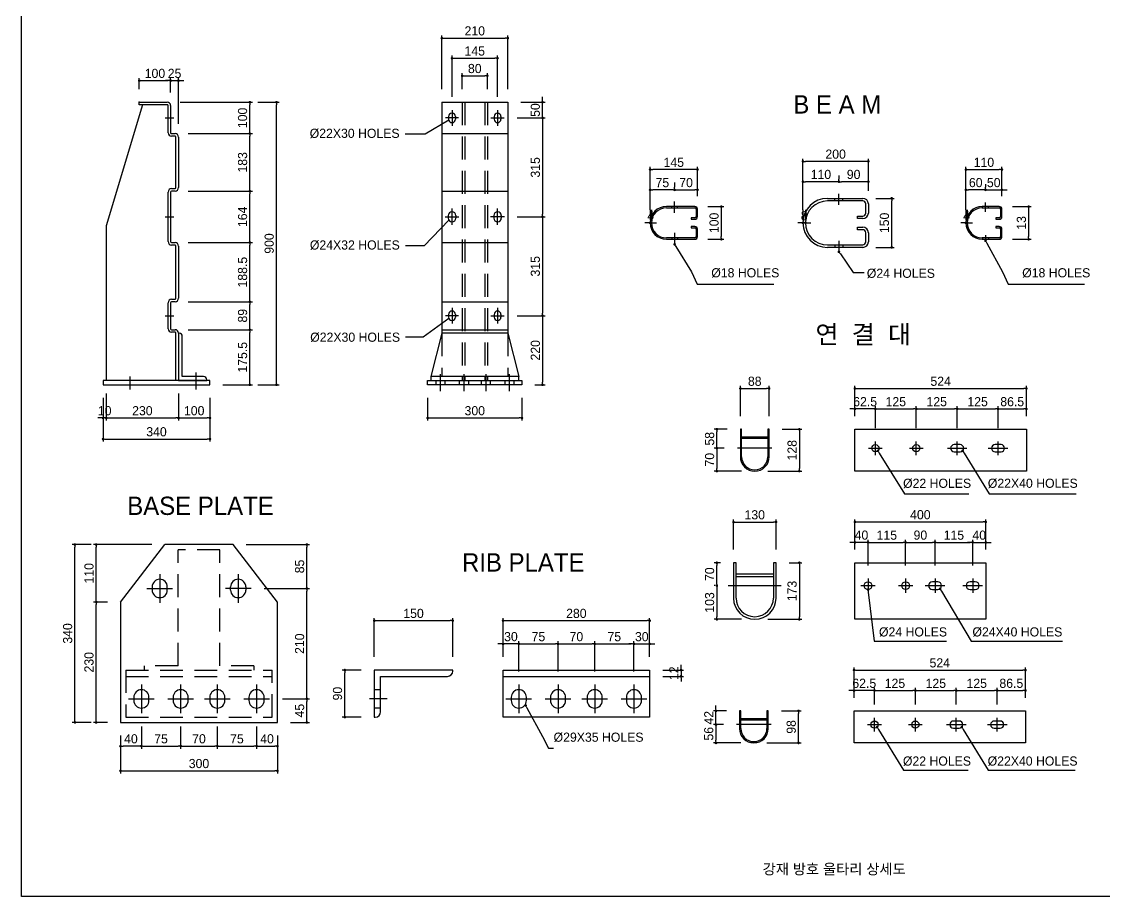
# Model space of a CAD drawing. Header units: metres. Extents: x 185094 to 267743, y 19941 to 53123.
# Drawn here: x 258412 to 262549, y 35138 to 38480 of the extents above; entities that cross this region are included whole.
import ezdxf
from ezdxf.enums import TextEntityAlignment as Align

# ---------------------------------------------------------------- set-up
doc = ezdxf.new("R2010")
doc.units = ezdxf.units.M
doc.header["$LTSCALE"] = 500
for name, pattern in [('CENTER', [2, 1.25, -0.25, 0.25, -0.25]), ('CENTER2', [1.125, 0.75, -0.125, 0.125, -0.125]), ('HIDDEN', [0.375, 0.25, -0.125]), ('HIDDEN2', [0.1875, 0.125, -0.0625])]:
    doc.linetypes.add(name, pattern=pattern)
for name, color, linetype in [('2', 3, 'Continuous'), ('6', 4, 'Continuous'), ('DIML', 1, 'Continuous'), ('TITL1', 6, 'HIDDEN2')]:
    doc.layers.add(name, color=color, linetype=linetype)
doc.styles.add('HY견고딕', font='')
doc.styles.add('MtXpl_Gothic_R', font='Gothic R.shx')
doc.styles.add('산돌고딕M', font='산돌고딕M.TTF')
doc.styles.add('휴먼고딕', font='HMKMG.TTF')
doc.styles.get('HY견고딕').set_extended_font_data('HYgtrE')

# ---------------------------------------------------------------- blocks, each defined once
blk = doc.blocks.new('_Dot')
at = {"color": 0, "linetype": 'ByBlock', "lineweight": -2}
blk.add_line((-0.5, 0), (-1, 0), dxfattribs=at)
at = {"color": 0, "linetype": 'ByBlock', "const_width": 0.5}
blk.add_lwpolyline([(-0.25, 0, 1), (0.25, 0, 1)], format="xyb", close=True, dxfattribs=at)

msp = doc.modelspace()

# ---------------------------------------------------------------- linework, layer by layer
for p, q in [((258412.3864, 35137.5536), (258412.3864, 40708.1171)), ((261596.1256, 36762.4557), (261596.1256, 36922.4557)), ((261596.1256, 36922.4557), (262251.1256, 36922.4557)), ((262251.1256, 36922.4557), (262251.1256, 36762.4557)), ((262251.1256, 36762.4557), (261596.1256, 36762.4557)), ((261596.1256, 36196.2057), (261596.1256, 36412.4557)), ((261596.1256, 36412.4557), (262096.1256, 36412.4557)), ((262096.1256, 36412.4557), (262096.1256, 36196.2057)), ((262084.1931, 36196.2057), (261596.1256, 36196.2057)), ((262096.1256, 36196.2057), (261596.1256, 36196.2057)), ((266277.7884, 35137.5536), (258412.3864, 35137.5536))]:
    msp.add_line(p, q)
at = {"color": 1, "ltscale": 0.7}
for p, q in [((260017.6523, 38222.2898), (260017.6523, 38427.1254)), ((260027.6523, 38417.1254), (260259.6523, 38417.1254)), ((260269.6523, 38222.2898), (260269.6523, 38427.1254)), ((260056.6523, 38192.2898), (260056.6523, 38350.2866)), ((260230.6523, 38192.2898), (260230.6523, 38350.2866)), ((260066.6523, 38340.2866), (260220.6523, 38340.2866)), ((258861.6583, 38222.2898), (258861.6583, 38264.6222)), ((258981.6583, 38260.7624), (258981.6583, 38264.6222)), ((258981.6583, 38209.0898), (258981.6583, 38264.6222)), ((259011.6583, 38089.0898), (259011.6583, 38264.6222)), ((260095.6523, 38222.2898), (260095.6523, 38283.2015)), ((260105.6523, 38273.2015), (260181.6523, 38273.2015)), ((260191.6523, 38222.2898), (260191.6523, 38283.2015)), ((258871.6583, 38254.6222), (258971.6583, 38254.6222)), ((258971.6583, 38254.6222), (258961.6583, 38254.6222)), ((258981.6583, 38254.6222), (259011.6583, 38254.6222)), ((259021.6583, 38254.6222), (259031.6583, 38254.6222)), ((260402.7136, 38182.2898), (260402.7136, 38192.2898)), ((259018.4583, 38172.2898), (259294.1224, 38172.2898)), ((259284.1224, 38062.2898), (259284.1224, 38162.2898)), ((259314.5998, 38172.2898), (259395.9306, 38172.2898)), ((259385.9306, 37102.2898), (259385.9306, 38162.2898)), ((260319.6523, 38172.2898), (260412.7136, 38172.2898)), ((260402.7136, 38112.2898), (260402.7136, 38172.2898)), ((260305.8523, 38112.2898), (260412.7136, 38112.2898)), ((260305.8523, 38112.2898), (260412.7136, 38112.2898)), ((260402.7136, 38102.2898), (260402.7136, 38092.2898)), ((260402.7136, 38102.2898), (260402.7136, 37744.2898)), ((259048.4583, 38052.2898), (259294.1224, 38052.2898)), ((259048.4583, 38052.2898), (259294.1224, 38052.2898)), ((259284.1224, 37842.6898), (259284.1224, 38042.2898)), ((259048.4583, 37832.6898), (259294.1224, 37832.6898)), ((259048.4583, 37832.6898), (259294.1224, 37832.6898)), ((259284.1224, 37645.8898), (259284.1224, 37822.6898)), ((260305.8523, 37734.2898), (260412.7136, 37734.2898)), ((260307.0523, 37734.2898), (260412.7136, 37734.2898)), ((260402.7136, 37724.2898), (260402.7136, 37366.2898)), ((259048.4583, 37635.8898), (259294.1224, 37635.8898)), ((259048.4583, 37635.8898), (259294.1224, 37635.8898)), ((259284.1224, 37419.6898), (259284.1224, 37625.8898)), ((259048.4583, 37409.6898), (259294.1224, 37409.6898)), ((259048.4583, 37409.6898), (259294.1224, 37409.6898)), ((259284.1224, 37312.8898), (259284.1224, 37399.6898)), ((260305.8523, 37356.2898), (260412.7136, 37356.2898)), ((260375.9693, 37356.2898), (260412.7136, 37356.2898)), ((260402.7136, 37346.2898), (260402.7136, 37102.2898)), ((259048.4583, 37302.8898), (259294.1224, 37302.8898)), ((259048.4583, 37302.8898), (259294.1224, 37302.8898)), ((259284.1224, 37102.2898), (259284.1224, 37292.8898)), ((259181.6583, 37092.2898), (259294.1224, 37092.2898)), ((259314.5998, 37092.2898), (259395.9306, 37092.2898)), ((260373.6523, 37092.2898), (260412.7136, 37092.2898)), ((258723.6583, 37042.2898), (258723.6583, 36955.5633)), ((258723.6583, 37042.2898), (258723.6583, 36875.1144)), ((258735.6583, 37059.0898), (258735.6583, 36955.5633)), ((258735.6583, 37059.0898), (258735.6583, 36955.5633)), ((259011.6583, 37059.0898), (259011.6583, 36955.5633)), ((259011.6583, 37059.0898), (259011.6583, 36955.5633)), ((259131.6583, 37042.2898), (259131.6583, 36955.5633)), ((259131.6583, 37042.2898), (259131.6583, 36875.1144)), ((259963.6523, 37042.2898), (259963.6523, 36955.5633)), ((260323.6523, 37042.2898), (260323.6523, 36955.5633)), ((258713.6583, 36965.5633), (258703.6583, 36965.5633)), ((258735.6583, 36965.5633), (258723.6583, 36965.5633)), ((258745.6583, 36965.5633), (258755.6583, 36965.5633)), ((258745.6583, 36965.5633), (259001.6583, 36965.5633)), ((259021.6583, 36965.5633), (259121.6583, 36965.5633)), ((259973.6523, 36965.5633), (260313.6523, 36965.5633)), ((258733.6583, 36885.1144), (259121.6583, 36885.1144)), ((258677.6348, 36482.2119), (258605.8629, 36482.2119)), ((258615.8629, 35812.2119), (258615.8629, 36472.2119)), ((258909.9271, 36482.2119), (258687.3425, 36482.2119)), ((258697.3425, 36272.2119), (258697.3425, 36472.2119)), ((259269.9271, 36482.2119), (259511.9979, 36482.2119)), ((259501.9979, 36324.0087), (259501.9979, 36472.2119)), ((259338.9271, 36314.0087), (259511.9979, 36314.0087)), ((259461.4625, 36314.0087), (259511.9979, 36314.0087)), ((259501.9979, 35902.2119), (259501.9979, 36304.0087)), ((258719.9271, 36262.2119), (258687.3425, 36262.2119)), ((258739.9271, 36262.2119), (258687.3425, 36262.2119)), ((258697.3425, 35812.2119), (258697.3425, 36252.2119)), ((259759.6837, 36052.2119), (259759.6837, 36201.1011)), ((260059.6837, 36052.2119), (260059.6837, 36201.1011)), ((260251.7859, 36052.2119), (260251.7859, 36201.1011)), ((260811.7859, 36052.2119), (260811.7859, 36201.1011)), ((259769.6837, 36191.1011), (260049.6837, 36191.1011)), ((260261.7859, 36191.1011), (260801.7859, 36191.1011)), ((260241.7859, 36102.25), (260231.7859, 36102.25)), ((260251.7859, 36052.2119), (260251.7859, 36112.25)), ((260311.7859, 36102.25), (260251.7859, 36102.25)), ((260311.7859, 36090.731), (260311.7859, 36112.25)), ((260311.7859, 35997.2119), (260311.7859, 36112.25)), ((260321.7859, 36102.25), (260331.7859, 36102.25)), ((260321.7859, 36102.25), (260451.7859, 36102.25)), ((260461.7859, 35997.2119), (260461.7859, 36112.25)), ((260461.7859, 35997.2119), (260461.7859, 36112.25)), ((260471.7859, 36102.25), (260591.7859, 36102.25)), ((260601.7859, 35997.2119), (260601.7859, 36112.25)), ((260601.7859, 35997.2119), (260601.7859, 36112.25)), ((260611.7859, 36102.25), (260741.7859, 36102.25)), ((260741.7859, 36102.25), (260731.7859, 36102.25)), ((260751.7859, 36090.731), (260751.7859, 36112.25)), ((260751.7859, 35997.2119), (260751.7859, 36112.25)), ((260751.7859, 36102.25), (260811.7859, 36102.25)), ((260811.7859, 36052.2119), (260811.7859, 36112.25)), ((260821.7859, 36102.25), (260831.7859, 36102.25)), ((259709.6837, 36002.2119), (259636.9843, 36002.2119)), ((259646.9843, 35832.2119), (259646.9843, 35992.2119)), ((260861.7859, 36002.2119), (260941.6619, 36002.2119)), ((260931.6619, 36012.2119), (260931.6619, 36022.2119)), ((260931.6619, 36002.2119), (260931.6619, 35978.2119)), ((260861.7859, 35978.2119), (260941.6619, 35978.2119)), ((260931.6619, 35968.2119), (260931.6619, 35958.2119)), ((259408.9271, 35892.2119), (259511.9979, 35892.2119)), ((259496.4625, 35892.2119), (259511.9979, 35892.2119)), ((259501.9979, 35812.2119), (259501.9979, 35882.2119)), ((258677.6348, 35802.2119), (258605.8629, 35802.2119)), ((258739.9271, 35802.2119), (258687.3425, 35802.2119)), ((258869.9271, 35787.2119), (258869.9271, 35701.8729)), ((259019.9271, 35787.2119), (259019.9271, 35701.8729)), ((259159.9271, 35787.2119), (259159.9271, 35701.8729)), ((259309.9271, 35787.2119), (259309.9271, 35701.8729)), ((259439.9271, 35802.2119), (259511.9979, 35802.2119)), ((259709.6837, 35822.2119), (259636.9843, 35822.2119)), ((258789.9271, 35752.2119), (258789.9271, 35607.2508)), ((258789.9271, 35752.2119), (258789.9271, 35701.8729)), ((259389.9271, 35752.2119), (259389.9271, 35607.2508)), ((259389.9271, 35752.2119), (259389.9271, 35701.8729)), ((258859.9271, 35711.8729), (258799.9271, 35711.8729)), ((258869.9271, 35721.7213), (258869.9271, 35701.8729)), ((258879.9271, 35711.8729), (259009.9271, 35711.8729)), ((259019.9271, 35708.5424), (259019.9271, 35701.8729)), ((259029.9271, 35711.8729), (259149.9271, 35711.8729)), ((259159.9271, 35708.5424), (259159.9271, 35701.8729)), ((259169.9271, 35711.8729), (259299.9271, 35711.8729)), ((259309.9271, 35708.5424), (259309.9271, 35701.8729)), ((259319.9271, 35711.8729), (259379.9271, 35711.8729)), ((258799.9271, 35617.2508), (259379.9271, 35617.2508))]:
    msp.add_line(p, q, dxfattribs=at)
at = {"ltscale": 0.7}
for p, q in [((260017.6523, 38172.2898), (260017.6523, 37289.0898)), ((260017.6523, 38172.2898), (260269.6523, 38172.2898)), ((260269.6523, 38172.2898), (260269.6523, 37289.0898)), ((260043.4523, 38117.0898), (260043.4523, 38107.4898)), ((260069.8523, 38117.0898), (260069.8523, 38107.4898)), ((260217.4523, 38117.0898), (260217.4523, 38107.4898)), ((260243.8523, 38117.0898), (260243.8523, 38107.4898)), ((260017.6523, 38052.2898), (260269.6523, 38052.2898)), ((260017.6523, 37832.6898), (260269.6523, 37832.6898)), ((260984.7508, 37773.6644), (260876.0008, 37773.6644)), ((260876.0008, 37768.6644), (260984.7508, 37768.6644)), ((261491.1501, 37804.9144), (261626.1501, 37804.9144)), ((261626.1501, 37794.9144), (261491.1501, 37794.9144)), ((261637.4001, 37748.6644), (261637.4001, 37783.6644)), ((261647.4001, 37783.6644), (261647.4001, 37748.6644)), ((262147.7058, 37773.6644), (262082.7058, 37773.6644)), ((262082.7058, 37768.6644), (262147.7058, 37768.6644)), ((260042.2523, 37739.0898), (260042.2523, 37729.4898)), ((260071.0523, 37739.0898), (260071.0523, 37729.4898)), ((260216.2523, 37739.0898), (260216.2523, 37729.4898)), ((260245.0523, 37739.0898), (260245.0523, 37729.4898)), ((260984.7508, 37729.9144), (260971.0008, 37729.9144)), ((260971.0008, 37729.9144), (260971.0008, 37724.9144)), ((260989.7508, 37763.6644), (260989.7508, 37734.9144)), ((260994.7508, 37734.9144), (260994.7508, 37763.6644)), ((261606.1501, 37727.4144), (261606.1501, 37737.4144)), ((261606.1501, 37737.4144), (261626.1501, 37737.4144)), ((261626.1501, 37727.4144), (261606.1501, 37727.4144)), ((262147.7058, 37729.9144), (262133.9558, 37729.9144)), ((262133.9558, 37729.9144), (262133.9558, 37724.9144)), ((262152.7058, 37763.6644), (262152.7058, 37734.9144)), ((262157.7058, 37734.9144), (262157.7058, 37763.6644)), ((260971.0008, 37724.9144), (260984.7508, 37724.9144)), ((260984.7508, 37697.4144), (260971.0008, 37697.4144)), ((260971.0008, 37697.4144), (260971.0008, 37692.4144)), ((260971.0008, 37692.4144), (260984.7508, 37692.4144)), ((260989.7508, 37687.4144), (260989.7508, 37658.6644)), ((260994.7508, 37658.6644), (260994.7508, 37687.4144)), ((261606.1501, 37684.9144), (261606.1501, 37694.9144)), ((261606.1501, 37694.9144), (261626.1501, 37694.9144)), ((262133.9558, 37724.9144), (262147.7058, 37724.9144)), ((262147.7058, 37697.4144), (262133.9558, 37697.4144)), ((262133.9558, 37697.4144), (262133.9558, 37692.4144)), ((262133.9558, 37692.4144), (262147.7058, 37692.4144)), ((262152.7058, 37687.4144), (262152.7058, 37658.6644)), ((262157.7058, 37658.6644), (262157.7058, 37687.4144)), ((260984.7508, 37653.6644), (260876.0008, 37653.6644)), ((260876.0008, 37648.6644), (260984.7508, 37648.6644)), ((261626.1501, 37684.9144), (261606.1501, 37684.9144)), ((261637.4001, 37638.6644), (261637.4001, 37673.6644)), ((261647.4001, 37673.6644), (261647.4001, 37638.6644)), ((262147.7058, 37653.6644), (262082.7058, 37653.6644)), ((262082.7058, 37648.6644), (262147.7058, 37648.6644)), ((260017.6523, 37635.8898), (260269.6523, 37635.8898)), ((261491.1501, 37627.4144), (261626.1501, 37627.4144)), ((261626.1501, 37617.4144), (261491.1501, 37617.4144)), ((260017.6523, 37409.6898), (260269.6523, 37409.6898)), ((260043.4523, 37361.0898), (260043.4523, 37351.4898)), ((260069.8523, 37361.0898), (260069.8523, 37351.4898)), ((260217.4523, 37361.0898), (260217.4523, 37351.4898)), ((260243.8523, 37361.0898), (260243.8523, 37351.4898)), ((259014.0583, 37289.0898), (259011.6583, 37289.0898)), ((259011.6583, 37289.0898), (259011.6583, 37109.0898)), ((259026.0583, 37123.4898), (259026.0583, 37277.0898)), ((260017.6523, 37289.0898), (259975.6523, 37123.4898)), ((260017.6523, 37302.8898), (260269.6523, 37302.8898)), ((260269.6523, 37289.0898), (260017.6523, 37289.0898)), ((260269.6523, 37289.0898), (260311.6523, 37123.4898)), ((259131.6583, 37109.0898), (258723.6583, 37109.0898)), ((258723.6583, 37109.0898), (258723.6583, 37092.2898)), ((259011.6583, 37109.0898), (259119.6583, 37109.0898)), ((259107.6583, 37123.4898), (259026.0583, 37123.4898)), ((259119.6583, 37109.0898), (259119.6583, 37111.4898)), ((259131.6583, 37092.2898), (259131.6583, 37109.0898)), ((259963.6523, 37109.0898), (260323.6523, 37109.0898)), ((259963.6523, 37092.2898), (259963.6523, 37109.0898)), ((260311.6523, 37123.4898), (259975.6523, 37123.4898)), ((259975.6523, 37123.4898), (259975.6523, 37109.0898)), ((259975.6523, 37109.0898), (260311.6523, 37109.0898)), ((260311.6523, 37109.0898), (260311.6523, 37123.4898)), ((260323.6523, 37109.0898), (260323.6523, 37092.2898)), ((258723.6583, 37092.2898), (259131.6583, 37092.2898)), ((260323.6523, 37092.2898), (259963.6523, 37092.2898)), ((261998.0006, 36863.7057), (261975.5006, 36863.7057)), ((262154.2506, 36863.7057), (262131.7506, 36863.7057)), ((261975.5006, 36836.2057), (261998.0006, 36836.2057)), ((262131.7506, 36836.2057), (262154.2506, 36836.2057)), ((258789.9271, 36262.2119), (258959.9271, 36482.2119)), ((259219.9271, 36482.2119), (258959.9271, 36482.2119)), ((259389.9271, 36262.2119), (259219.9271, 36482.2119)), ((261142.1169, 36412.4557), (261132.1169, 36412.4557)), ((261132.1169, 36412.4557), (261132.1169, 36277.4557)), ((261142.1169, 36277.4557), (261142.1169, 36412.4557)), ((261294.6169, 36412.4557), (261284.6169, 36412.4557)), ((261284.6169, 36412.4557), (261284.6169, 36277.4557)), ((261294.6169, 36277.4557), (261294.6169, 36412.4557)), ((261284.6169, 36368.7057), (261142.1169, 36368.7057)), ((261284.6169, 36358.7057), (261142.1169, 36358.7057)), ((261912.3756, 36339.9557), (261892.3756, 36339.9557)), ((262056.1256, 36339.9557), (262036.1256, 36339.9557)), ((258910.9271, 36320.0087), (258910.9271, 36308.0087)), ((258968.9271, 36308.0087), (258968.9271, 36320.0087)), ((259210.9271, 36308.0087), (259210.9271, 36320.0087)), ((259268.9271, 36320.0087), (259268.9271, 36308.0087)), ((261892.3756, 36309.9557), (261912.3756, 36309.9557)), ((262036.1256, 36309.9557), (262056.1256, 36309.9557)), ((258789.9271, 36262.2119), (258789.9271, 35802.2119)), ((259389.9271, 35802.2119), (259389.9271, 36262.2119)), ((260059.6837, 36002.2119), (259759.6837, 36002.2119)), ((259759.6837, 36002.2119), (259759.6837, 35822.2119)), ((260059.6837, 35998.2119), (260059.6837, 36002.2119)), ((260251.7859, 35822.2119), (260251.7859, 36002.2119)), ((260251.7859, 36002.2119), (260811.7859, 36002.2119)), ((260811.7859, 36002.2119), (260811.7859, 35822.2119)), ((259783.6837, 35842.2119), (259783.6837, 35978.2119)), ((259783.6837, 35978.2119), (260039.6837, 35978.2119)), ((260251.7859, 35978.2119), (260811.7859, 35978.2119)), ((258840.9271, 35898.2119), (258840.9271, 35886.2119)), ((258898.9271, 35886.2119), (258898.9271, 35898.2119)), ((258990.9271, 35898.2119), (258990.9271, 35886.2119)), ((259048.9271, 35886.2119), (259048.9271, 35898.2119)), ((259130.9271, 35898.2119), (259130.9271, 35886.2119)), ((259188.9271, 35886.2119), (259188.9271, 35898.2119)), ((259280.9271, 35898.2119), (259280.9271, 35886.2119)), ((259338.9271, 35886.2119), (259338.9271, 35898.2119)), ((260282.7859, 35898.2119), (260282.7859, 35886.2119)), ((260340.7859, 35886.2119), (260340.7859, 35898.2119)), ((260432.7859, 35898.2119), (260432.7859, 35886.2119)), ((260490.7859, 35886.2119), (260490.7859, 35898.2119)), ((260572.7859, 35898.2119), (260572.7859, 35886.2119)), ((260630.7859, 35886.2119), (260630.7859, 35898.2119)), ((260722.7859, 35898.2119), (260722.7859, 35886.2119)), ((260780.7859, 35886.2119), (260780.7859, 35898.2119)), ((258789.9271, 35802.2119), (259389.9271, 35802.2119)), ((259759.6837, 35822.2119), (259763.6837, 35822.2119)), ((260811.7859, 35822.2119), (260251.7859, 35822.2119)), ((261994.6722, 35807.5666), (261972.1722, 35807.5666)), ((262150.9222, 35807.5666), (262128.4222, 35807.5666)), ((261972.1722, 35780.0666), (261994.6722, 35780.0666)), ((262128.4222, 35780.0666), (262150.9222, 35780.0666))]:
    msp.add_line(p, q, dxfattribs=at)
at = {"color": 1, "linetype": 'CENTER', "ltscale": 0.7}
for p, q in [((260056.6523, 38142.2898), (260056.6523, 38082.2898)), ((260230.6523, 38142.2898), (260230.6523, 38082.2898)), ((260081.8523, 38112.2898), (260031.4523, 38112.2898)), ((260205.4523, 38112.2898), (260255.8523, 38112.2898)), ((261534.9001, 37779.9144), (261534.9001, 37821.6085)), ((260907.2508, 37749.2913), (260907.2508, 37793.0386)), ((262095.2058, 37753.6644), (262095.2058, 37788.6644)), ((260030.2523, 37734.2898), (260083.0523, 37734.2898)), ((260056.6523, 37703.0898), (260056.6523, 37765.4898)), ((260257.0523, 37734.2898), (260204.2523, 37734.2898)), ((260230.6523, 37703.0898), (260230.6523, 37765.4898)), ((260907.2508, 37673.0375), (260907.2508, 37629.2902)), ((262095.2058, 37663.5766), (262095.2058, 37642.5515)), ((261534.9001, 37642.4144), (261534.9001, 37600.7203)), ((260081.8523, 37356.2898), (260031.4523, 37356.2898)), ((260056.6523, 37386.2898), (260056.6523, 37326.2898)), ((260205.4523, 37356.2898), (260255.8523, 37356.2898)), ((260230.6523, 37386.2898), (260230.6523, 37326.2898)), ((261674.2506, 36823.7057), (261674.2506, 36876.2057)), ((261830.5006, 36823.7057), (261830.5006, 36876.2057)), ((261986.7506, 36823.7057), (261986.7506, 36876.2057)), ((262143.0006, 36823.7057), (262143.0006, 36876.2057)), ((261278.8375, 36849.9557), (261146.8699, 36849.9557)), ((261648.0006, 36849.9557), (261700.5006, 36849.9557)), ((261804.2506, 36849.9557), (261856.7506, 36849.9557)), ((261949.2506, 36849.9557), (262024.2506, 36849.9557)), ((262105.5006, 36849.9557), (262180.5006, 36849.9557)), ((258939.9271, 36369.0087), (258939.9271, 36259.0087)), ((259239.9271, 36369.0087), (259239.9271, 36259.0087)), ((261112.1169, 36324.9557), (261314.6169, 36324.9557)), ((261618.6256, 36324.9557), (261673.6256, 36324.9557)), ((261646.1256, 36352.4557), (261646.1256, 36297.4557)), ((261762.3756, 36324.9557), (261817.3756, 36324.9557)), ((261789.8756, 36352.4557), (261789.8756, 36297.4557)), ((261864.8756, 36324.9557), (261939.8756, 36324.9557)), ((261902.3756, 36352.4557), (261902.3756, 36297.4557)), ((262008.6256, 36324.9557), (262083.6256, 36324.9557)), ((262046.1256, 36352.4557), (262046.1256, 36297.4557)), ((258890.9271, 36314.0087), (258988.9271, 36314.0087)), ((259288.9271, 36314.0087), (259190.9271, 36314.0087)), ((258869.9271, 35947.2119), (258869.9271, 35837.2119)), ((259019.9271, 35947.2119), (259019.9271, 35837.2119)), ((259159.9271, 35947.2119), (259159.9271, 35837.2119)), ((259309.9271, 35947.2119), (259309.9271, 35837.2119)), ((260311.7859, 35947.2119), (260311.7859, 35837.2119)), ((260461.7859, 35947.2119), (260461.7859, 35837.2119)), ((260601.7859, 35947.2119), (260601.7859, 35837.2119)), ((260751.7859, 35947.2119), (260751.7859, 35837.2119)), ((258820.9271, 35892.2119), (258918.9271, 35892.2119)), ((258970.9271, 35892.2119), (259068.9271, 35892.2119)), ((259110.9271, 35892.2119), (259208.9271, 35892.2119)), ((259260.9271, 35892.2119), (259358.9271, 35892.2119)), ((259808.4426, 35892.2119), (259741.1025, 35892.2119)), ((260262.7859, 35892.2119), (260360.7859, 35892.2119)), ((260412.7859, 35892.2119), (260510.7859, 35892.2119)), ((260552.7859, 35892.2119), (260650.7859, 35892.2119)), ((260702.7859, 35892.2119), (260800.7859, 35892.2119)), ((261275.5091, 35793.8166), (261143.5415, 35793.8166)), ((261644.6722, 35793.8166), (261697.1722, 35793.8166)), ((261670.9222, 35767.5666), (261670.9222, 35820.0666)), ((261800.9222, 35793.8166), (261853.4222, 35793.8166)), ((261827.1722, 35767.5666), (261827.1722, 35820.0666)), ((261945.9222, 35793.8166), (262020.9222, 35793.8166)), ((261983.4222, 35767.5666), (261983.4222, 35820.0666)), ((262102.1722, 35793.8166), (262177.1722, 35793.8166)), ((262139.6722, 35767.5666), (262139.6722, 35820.0666))]:
    msp.add_line(p, q, dxfattribs=at)
at = {"color": 3, "linetype": 'HIDDEN', "ltscale": 0.7}
for p, q in [((260095.6523, 38172.2898), (260095.6523, 37109.0898)), ((260105.2523, 38172.2898), (260105.2523, 37109.0898)), ((260182.0523, 38172.2898), (260182.0523, 37109.0898)), ((260191.6523, 38172.2898), (260191.6523, 37109.0898)), ((260896.0008, 37768.6644), (260896.0008, 37773.6644)), ((260918.5008, 37768.6644), (260918.5008, 37773.6644)), ((261519.9001, 37794.9144), (261519.9001, 37804.9144)), ((261549.9001, 37794.9144), (261549.9001, 37804.9144)), ((262083.9558, 37768.6644), (262083.9558, 37773.6644)), ((262106.4558, 37768.6644), (262106.4558, 37773.6644)), ((260896.0008, 37653.6644), (260896.0008, 37648.6644)), ((260918.5008, 37653.6644), (260918.5008, 37648.6644)), ((262083.9558, 37653.6644), (262083.9558, 37648.6644)), ((262106.4558, 37653.6644), (262106.4558, 37648.6644)), ((261519.9001, 37627.4144), (261519.9001, 37617.4144)), ((261549.9001, 37627.4144), (261549.9001, 37617.4144)), ((260017.6523, 37289.0898), (260017.6523, 37123.4898)), ((260269.6523, 37289.0898), (260269.6523, 37123.4898)), ((259994.2523, 37109.0898), (259994.2523, 37092.2898)), ((260029.0523, 37109.0898), (260029.0523, 37092.2898)), ((260084.2523, 37109.0898), (260084.2523, 37092.2898)), ((260119.0523, 37109.0898), (260119.0523, 37092.2898)), ((260168.2523, 37109.0898), (260168.2523, 37092.2898)), ((260203.0523, 37109.0898), (260203.0523, 37092.2898)), ((260258.2523, 37109.0898), (260258.2523, 37092.2898)), ((260293.0523, 37109.0898), (260293.0523, 37092.2898)), ((259009.9271, 36018.2119), (259009.9271, 36462.2119)), ((259169.9271, 36462.2119), (259009.9271, 36462.2119)), ((259169.9271, 36018.2119), (259169.9271, 36462.2119)), ((258809.9271, 36002.2119), (259369.9271, 36002.2119)), ((258809.9271, 36002.2119), (258809.9271, 35822.2119)), ((258879.9271, 36018.2119), (258879.9271, 36002.2119)), ((259009.9271, 36018.2119), (258879.9271, 36018.2119)), ((259299.9271, 36018.2119), (259169.9271, 36018.2119)), ((259299.9271, 36018.2119), (259299.9271, 36002.2119)), ((259369.9271, 35822.2119), (259369.9271, 36002.2119)), ((258809.9271, 35978.2119), (259369.9271, 35978.2119)), ((259783.6837, 35927.2119), (259759.6837, 35927.2119)), ((259783.6837, 35857.2119), (259759.6837, 35857.2119)), ((258809.9271, 35822.2119), (259369.9271, 35822.2119))]:
    msp.add_line(p, q, dxfattribs=at)
at = {"color": 2, "linetype": 'CENTER', "ltscale": 0.7}
for p, q in [((258960.1857, 38112.2898), (258993.3913, 38112.2898)), ((258960.1857, 37734.2898), (258993.3913, 37734.2898)), ((258960.1857, 37356.2898), (258993.3913, 37356.2898)), ((258825.6583, 37123.5711), (258825.6583, 37075.0035)), ((259077.6583, 37139.5636), (259077.6583, 37075.0035))]:
    msp.add_line(p, q, dxfattribs=at)
at = {"color": 0, "linetype": 'ByBlock', "lineweight": -2}
for p, q in [((260909.8549, 37625.0219), (260912.459, 37620.7536)), ((262097.5878, 37638.1911), (262099.9697, 37633.795)), ((261537.7433, 37596.6073), (261540.5865, 37592.4944)), ((261686.4411, 36835.8213), (261689.0701, 36831.5683)), ((262010.2669, 36835.8953), (262012.8959, 36831.6422)), ((261646.7045, 36304.9893), (261647.2835, 36300.0229)), ((261923.7133, 36308.4979), (261926.2683, 36304.2)), ((261683.1127, 35779.6823), (261685.7417, 35775.4292)), ((262006.9385, 35779.7562), (262009.5675, 35775.5031))]:
    msp.add_line(p, q, dxfattribs=at)
at = {"color": 2, "linetype": 'CENTER2', "ltscale": 0.7}
for p, q in [((260011.6523, 37133.0898), (260011.6523, 37068.2898)), ((260101.6523, 37133.0898), (260101.6523, 37068.2898)), ((260185.6523, 37133.0898), (260185.6523, 37068.2898)), ((260275.6523, 37133.0898), (260275.6523, 37068.2898))]:
    msp.add_line(p, q, dxfattribs=at)
at = {"color": 0, "linetype": 'ByBlock', "const_width": 5}
for points in [[(262096.3968, 37640.3892, 1), (262094.0149, 37644.7854, 1)], [(260908.5528, 37627.1561, 1), (260905.9487, 37631.4244, 1)], [(261536.3217, 37598.6638, 1), (261533.4785, 37602.7767, 1)], [(261685.1266, 36837.9479, 1), (261682.4976, 36842.2009, 1)], [(262008.9524, 36838.0218, 1), (262006.3234, 36842.2748, 1)], [(261646.4151, 36307.4725, 1), (261645.8361, 36312.4389, 1)], [(261922.4359, 36310.6469, 1), (261919.8809, 36314.9448, 1)], [(261681.7982, 35781.8088, 1), (261679.1692, 35786.0618, 1)], [(262005.624, 35781.8827, 1), (262002.995, 35786.1357, 1)]]:
    msp.add_lwpolyline(points, format="xyb", close=True, dxfattribs=at)
at = {"ltscale": 0.7}
for centre, radius in [((261674.2506, 36849.9557), 13.75), ((261830.5006, 36849.9557), 13.75), ((261646.1256, 36324.9557), 15), ((261789.8756, 36324.9557), 15), ((261670.9222, 35793.8166), 13.75), ((261827.1722, 35793.8166), 13.75)]:
    msp.add_circle(centre, radius, dxfattribs=at)
for centre, radius, start, end in [((260056.6523, 38117.0898), 13.2, 0, 180), ((260056.6523, 38107.4898), 13.2, 180, 0), ((260230.6523, 38117.0898), 13.2, 0, 180), ((260230.6523, 38107.4898), 13.2, 180, 0), ((260876.0008, 37711.1644), 62.5, 90, 270), ((260876.0008, 37711.1644), 57.5, 90, 270), ((260984.7508, 37763.6644), 10, 0, 90), ((260984.7508, 37763.6644), 5, 0, 90), ((261491.1501, 37711.1644), 93.75, 90, 270), ((261491.1501, 37711.1644), 83.75, 90, 270), ((261626.1501, 37783.6644), 21.25, 0, 90), ((261626.1501, 37783.6644), 11.25, 0, 90), ((262082.7058, 37711.1644), 62.5, 90, 270), ((262082.7058, 37711.1644), 57.5, 90, 270), ((262147.7058, 37763.6644), 10, 0, 90), ((262147.7058, 37763.6644), 5, 0, 90), ((260056.6523, 37739.0898), 14.4, 0, 180), ((260056.6523, 37729.4898), 14.4, 180, 0), ((260230.6523, 37739.0898), 14.4, 0, 180), ((260230.6523, 37729.4898), 14.4, 180, 0), ((260984.7508, 37734.9144), 5, 270, 0), ((260984.7508, 37734.9144), 10, 270, 0), ((261626.1501, 37748.6644), 21.25, 270, 0), ((261626.1501, 37748.6644), 11.25, 270, 0), ((262147.7058, 37734.9144), 5, 270, 0), ((262147.7058, 37734.9144), 10, 270, 0), ((260984.7508, 37687.4144), 10, 0, 90), ((260984.7508, 37687.4144), 5, 0, 90), ((261626.1501, 37673.6644), 21.25, 0, 90), ((262147.7058, 37687.4144), 10, 0, 90), ((262147.7058, 37687.4144), 5, 0, 90), ((260984.7508, 37658.6644), 10, 270, 0), ((260984.7508, 37658.6644), 5, 270, 0), ((261626.1501, 37673.6644), 11.25, 0, 90), ((262147.7058, 37658.6644), 10, 270, 0), ((262147.7058, 37658.6644), 5, 270, 0), ((261626.1501, 37638.6644), 11.25, 270, 0), ((261626.1501, 37638.6644), 21.25, 270, 0), ((260056.6523, 37361.0898), 13.2, 0, 180), ((260230.6523, 37361.0898), 13.2, 0, 180), ((260056.6523, 37351.4898), 13.2, 180, 0), ((260230.6523, 37351.4898), 13.2, 180, 0), ((259014.0583, 37277.0898), 12, 0, 90), ((259107.6583, 37111.4898), 12, 360, 90), ((261975.5006, 36849.9557), 13.75, 90, 270), ((261998.0006, 36849.9557), 13.75, 270, 90), ((262131.7506, 36849.9557), 13.75, 90, 270), ((262154.2506, 36849.9557), 13.75, 270, 90), ((258939.9271, 36320.0087), 29, 0, 180), ((259239.9271, 36320.0087), 29, 0, 180), ((261892.3756, 36324.9557), 15, 90, 270), ((261912.3756, 36324.9557), 15, 270, 90), ((262036.1256, 36324.9557), 15, 90, 270), ((262056.1256, 36324.9557), 15, 270, 90), ((258939.9271, 36308.0087), 29, 180, 0), ((259239.9271, 36308.0087), 29, 180, 0), ((261213.3669, 36277.4557), 81.25, 180, 0), ((261213.3669, 36277.4557), 71.25, 180, 0), ((260039.6837, 35998.2119), 20, 270, 0), ((258869.9271, 35898.2119), 29, 0, 180), ((259019.9271, 35898.2119), 29, 0, 180), ((259159.9271, 35898.2119), 29, 0, 180), ((259309.9271, 35898.2119), 29, 0, 180), ((260311.7859, 35898.2119), 29, 0, 180), ((260461.7859, 35898.2119), 29, 0, 180), ((260601.7859, 35898.2119), 29, 0, 180), ((260751.7859, 35898.2119), 29, 0, 180), ((258869.9271, 35886.2119), 29, 180, 0), ((259019.9271, 35886.2119), 29, 180, 0), ((259159.9271, 35886.2119), 29, 180, 0), ((259309.9271, 35886.2119), 29, 180, 0), ((260311.7859, 35886.2119), 29, 180, 0), ((260461.7859, 35886.2119), 29, 180, 0), ((260601.7859, 35886.2119), 29, 180, 0), ((260751.7859, 35886.2119), 29, 180, 0), ((259763.6837, 35842.2119), 20, 270, 0), ((261972.1722, 35793.8166), 13.75, 90, 270), ((261994.6722, 35793.8166), 13.75, 270, 90), ((262128.4222, 35793.8166), 13.75, 90, 270), ((262150.9222, 35793.8166), 13.75, 270, 90)]:
    msp.add_arc(centre, radius, start, end, dxfattribs=at)
at = {"layer": '2', "color": 0}
for p, q in [((258873.6583, 38162.6898), (258735.6583, 37700.0032)), ((258861.6583, 38162.6898), (258861.6583, 38172.2898)), ((258861.6583, 38172.2898), (258968.4583, 38172.2898)), ((258968.4583, 38162.6898), (258861.6583, 38162.6898)), ((258972.0583, 38055.8898), (258972.0583, 38159.0898)), ((258981.6583, 38159.0898), (258981.6583, 38055.8898)), ((258985.2583, 38052.2898), (258998.4583, 38052.2898)), ((258998.4583, 38042.6898), (258985.2583, 38042.6898)), ((259002.0583, 37845.8898), (259002.0583, 38039.0898)), ((259011.6583, 38039.0898), (259011.6583, 37845.8898)), ((258972.0583, 37639.4898), (258972.0583, 37829.0898)), ((258981.6583, 37829.0898), (258981.6583, 37639.4898)), ((258985.2583, 37842.2898), (258998.4583, 37842.2898)), ((258998.4583, 37832.6898), (258985.2583, 37832.6898)), ((258735.6583, 37700.0032), (258735.6583, 37109.0898)), ((258985.2583, 37635.8898), (258998.4583, 37635.8898)), ((258998.4583, 37626.2898), (258985.2583, 37626.2898)), ((259002.0583, 37422.8898), (259002.0583, 37622.6898)), ((259011.6583, 37622.6898), (259011.6583, 37422.8898)), ((258972.0583, 37306.4898), (258972.0583, 37406.0898)), ((258981.6583, 37406.0898), (258981.6583, 37306.4898)), ((258985.2583, 37419.2898), (258998.4583, 37419.2898)), ((258998.4583, 37409.6898), (258985.2583, 37409.6898)), ((258985.2583, 37302.8898), (258998.4583, 37302.8898)), ((258998.4583, 37293.2898), (258985.2583, 37293.2898)), ((259002.0583, 37109.0898), (259002.0583, 37289.6898)), ((259011.6583, 37289.6898), (259011.6583, 37109.0898))]:
    msp.add_line(p, q, dxfattribs=at)
for centre, radius, start, end in [((258968.4583, 38159.0898), 13.2, 0, 90), ((258968.4583, 38159.0898), 3.6, 0, 90), ((258985.2583, 38055.8898), 13.2, 180, 270), ((258985.2583, 38055.8898), 3.6, 180, 270), ((258998.4583, 38039.0898), 13.2, 0, 90), ((258998.4583, 38039.0898), 3.6, 0, 90), ((258985.2583, 37829.0898), 13.2, 90, 180), ((258985.2583, 37829.0898), 3.6, 90, 180), ((258998.4583, 37845.8898), 3.6, 270, 360), ((258998.4583, 37845.8898), 13.2, 270, 0), ((258985.2583, 37639.4898), 13.2, 180, 270), ((258985.2583, 37639.4898), 3.6, 180, 270), ((258998.4583, 37622.6898), 13.2, 0, 90), ((258998.4583, 37622.6898), 3.6, 0, 90), ((258985.2583, 37406.0898), 13.2, 90, 180), ((258985.2583, 37406.0898), 3.6, 90, 180), ((258998.4583, 37422.8898), 3.6, 270, 360), ((258998.4583, 37422.8898), 13.2, 270, 0), ((258985.2583, 37306.4898), 13.2, 180, 270), ((258985.2583, 37306.4898), 3.6, 180, 270), ((258998.4583, 37289.6898), 13.2, 0, 90), ((258998.4583, 37289.6898), 3.6, 0, 90)]:
    msp.add_arc(centre, radius, start, end, dxfattribs=at)
msp.add_point((258861.6583, 38172.2898), dxfattribs=at)
at = {"layer": '6', "color": 0}
for p, q in [((261163.3669, 36922.4557), (261158.3669, 36922.4557)), ((261158.3669, 36922.4557), (261158.3669, 36817.4557)), ((261163.3669, 36817.4557), (261163.3669, 36922.4557)), ((261268.3669, 36922.4557), (261263.3669, 36922.4557)), ((261263.3669, 36922.4557), (261263.3669, 36817.4557)), ((261268.3669, 36817.4557), (261268.3669, 36922.4557)), ((261263.0757, 36892.4557), (261163.6582, 36892.4557)), ((261263.0757, 36887.4557), (261163.6582, 36887.4557)), ((261160.0385, 35846.3166), (261155.0385, 35846.3166)), ((261155.0385, 35846.3166), (261155.0385, 35778.8166)), ((261160.0385, 35778.8166), (261160.0385, 35846.3166)), ((261265.0385, 35846.3166), (261260.0385, 35846.3166)), ((261260.0385, 35846.3166), (261260.0385, 35778.8166)), ((261265.0385, 35778.8166), (261265.0385, 35846.3166)), ((261592.7972, 35723.8166), (261592.7972, 35846.3166)), ((261592.7972, 35846.3166), (262247.7972, 35846.3166)), ((262247.7972, 35846.3166), (262247.7972, 35723.8166)), ((261259.7473, 35816.3166), (261160.3298, 35816.3166)), ((261259.7473, 35811.3166), (261160.3298, 35811.3166)), ((262247.7972, 35723.8166), (261592.7972, 35723.8166))]:
    msp.add_line(p, q, dxfattribs=at)
for centre, radius in [((261213.3669, 36817.4557), 55), ((261213.3669, 36817.4557), 50), ((261210.0385, 35778.8166), 55), ((261210.0385, 35778.8166), 50)]:
    msp.add_arc(centre, radius, 180, 0, dxfattribs=at)
at = {"layer": 'DIML', "color": 1}
for p, q in [((260043.9507, 38103.8967), (259953.9645, 38049.6003)), ((259953.9645, 38049.6003), (259877.4663, 38049.7279)), ((260044.7232, 37721.424), (259950.1945, 37622.9798)), ((259950.1945, 37622.9798), (259878.8606, 37622.9798)), ((260044.7777, 37345.7249), (259945.8508, 37274.2876)), ((259945.8508, 37274.2876), (259878.8606, 37274.1829))]:
    msp.add_line(p, q, dxfattribs=at)
at = {"layer": 'DIML', "color": 1, "ltscale": 0.7}
for p, q in [((261397.4001, 37761.1644), (261397.4001, 37956.0549)), ((261637.4001, 37946.0549), (261407.4001, 37946.0549)), ((261647.4001, 37833.6644), (261647.4001, 37956.0549)), ((260813.5008, 37761.1644), (260813.5008, 37924.9045)), ((260984.7508, 37914.9045), (260823.5008, 37914.9045)), ((260994.7508, 37813.6644), (260994.7508, 37924.9045)), ((262020.2058, 37840.2459), (262020.2058, 37924.8049)), ((262030.2058, 37914.8049), (262147.7058, 37914.8049)), ((262157.7058, 37840.2459), (262157.7058, 37924.8049)), ((260907.2508, 37865.1246), (260907.2508, 37847.3273)), ((261397.4001, 37830.2174), (261397.4001, 37878.5773)), ((261524.9001, 37868.5773), (261407.4001, 37868.5773)), ((261534.9001, 37891.9839), (261534.9001, 37878.5773)), ((261534.9001, 37871.6085), (261534.9001, 37878.5773)), ((261637.4001, 37868.5773), (261544.9001, 37868.5773)), ((261647.4001, 37871.9839), (261647.4001, 37878.5773)), ((262095.2058, 37859.6771), (262095.2058, 37847.3273)), ((260813.5008, 37821.4848), (260813.5008, 37847.3273)), ((260897.2508, 37837.3273), (260823.5008, 37837.3273)), ((260907.2508, 37843.0386), (260907.2508, 37847.3273)), ((260917.2508, 37837.3273), (260984.7508, 37837.3273)), ((260994.7508, 37845.2187), (260994.7508, 37847.3273)), ((262020.2058, 37761.1644), (262020.2058, 37847.3273)), ((262085.2058, 37837.3273), (262030.2058, 37837.3273)), ((262085.2058, 37837.3273), (262075.2058, 37837.3273)), ((262095.2058, 37838.6644), (262095.2058, 37847.3273)), ((262095.2058, 37837.3273), (262157.7058, 37837.3273)), ((262157.7058, 37813.6644), (262157.7058, 37847.3273)), ((262167.7058, 37837.3273), (262177.7058, 37837.3273)), ((261034.7508, 37773.6644), (261095.6677, 37773.6644)), ((261676.1501, 37804.9144), (261746.5553, 37804.9144)), ((261736.5553, 37627.4144), (261736.5553, 37794.9144)), ((262197.7058, 37773.6644), (262269.9243, 37773.6644)), ((260813.5008, 37761.1644), (260813.5008, 37721.1644)), ((260818.5008, 37761.1644), (260818.5008, 37721.1644)), ((261085.6677, 37763.6644), (261085.6677, 37658.6644)), ((261397.4001, 37761.1644), (261397.4001, 37721.1644)), ((261407.4001, 37761.1644), (261407.4001, 37721.1644)), ((262020.2058, 37761.1644), (262020.2058, 37721.1644)), ((262025.2058, 37761.1644), (262025.2058, 37721.1644)), ((262259.9243, 37763.6644), (262259.9243, 37658.6644)), ((260803.5008, 37711.1644), (260793.5008, 37711.1644)), ((260818.5008, 37711.1644), (260813.5008, 37711.1644)), ((260828.5008, 37711.1644), (260838.5008, 37711.1644)), ((261387.4001, 37711.1644), (261377.4001, 37711.1644)), ((261407.4001, 37711.1644), (261397.4001, 37711.1644)), ((261417.4001, 37711.1644), (261427.4001, 37711.1644)), ((262010.2058, 37711.1644), (262000.2058, 37711.1644)), ((262025.2058, 37711.1644), (262020.2058, 37711.1644)), ((262035.2058, 37711.1644), (262045.2058, 37711.1644)), ((261034.7508, 37648.6644), (261095.6677, 37648.6644)), ((262197.7058, 37648.6644), (262269.9243, 37648.6644)), ((261676.1501, 37617.4144), (261746.5553, 37617.4144)), ((261158.3669, 36972.4557), (261158.3669, 37088.2437)), ((261168.3669, 37078.2437), (261258.3669, 37078.2437)), ((261268.3669, 36972.4557), (261268.3669, 37088.2437)), ((261596.1256, 36972.4557), (261596.1256, 37088.2437)), ((261606.1256, 37078.2437), (262241.1256, 37078.2437)), ((262251.1256, 36972.4557), (262251.1256, 37088.2437)), ((261586.1256, 37000.1273), (261576.1256, 37000.1273)), ((261596.1256, 36972.4557), (261596.1256, 37010.1273)), ((261674.2506, 37000.1273), (261596.1256, 37000.1273)), ((261674.2506, 36926.2057), (261674.2506, 37010.1273)), ((261674.2506, 36926.2057), (261674.2506, 37010.1273)), ((261684.2506, 37000.1273), (261694.2506, 37000.1273)), ((261684.2506, 37000.1273), (261820.5006, 37000.1273)), ((261830.5006, 36926.2057), (261830.5006, 37010.1273)), ((261830.5006, 36926.2057), (261830.5006, 37010.1273)), ((261840.5006, 37000.1273), (261976.7506, 37000.1273)), ((261986.7506, 36926.2057), (261986.7506, 37010.1273)), ((261986.7506, 36926.2057), (261986.7506, 37010.1273)), ((261996.7506, 37000.1273), (262133.0006, 37000.1273)), ((262143.0006, 36926.2057), (262143.0006, 37010.1273)), ((262143.0006, 36926.2057), (262143.0006, 37010.1273)), ((262153.0006, 37000.1273), (262241.1256, 37000.1273)), ((262251.1256, 36972.4557), (262251.1256, 37010.1273)), ((261108.3669, 36922.4557), (261058.6081, 36922.4557)), ((261068.6081, 36859.9557), (261068.6081, 36912.4557)), ((261318.3669, 36922.4557), (261393.7396, 36922.4557)), ((261383.7396, 36912.4557), (261383.7396, 36772.4557)), ((261096.8699, 36849.9557), (261058.6081, 36849.9557)), ((261096.8699, 36849.9557), (261058.6081, 36849.9557)), ((261068.6081, 36839.9557), (261068.6081, 36772.4557)), ((261163.3669, 36762.4557), (261058.6081, 36762.4557)), ((261263.3669, 36762.4557), (261393.7396, 36762.4557)), ((261132.1169, 36462.4557), (261132.1169, 36577.8011)), ((261294.6169, 36462.4557), (261294.6169, 36577.8011)), ((261596.1256, 36462.4557), (261596.1256, 36578.2437)), ((262096.1256, 36462.4557), (262096.1256, 36578.2437)), ((261142.1169, 36567.8011), (261284.6169, 36567.8011)), ((261606.1256, 36568.2437), (262086.1256, 36568.2437)), ((261586.1256, 36490.1273), (261576.1256, 36490.1273)), ((261596.1256, 36462.4557), (261596.1256, 36500.1273)), ((261646.1256, 36490.1273), (261596.1256, 36490.1273)), ((261646.1256, 36402.4557), (261646.1256, 36500.1273)), ((261646.1256, 36402.4557), (261646.1256, 36500.1273)), ((261656.1256, 36490.1273), (261779.8756, 36490.1273)), ((261656.1256, 36490.1273), (261666.1256, 36490.1273)), ((261789.8756, 36402.4557), (261789.8756, 36500.1273)), ((261789.8756, 36402.4557), (261789.8756, 36500.1273)), ((261799.8756, 36490.1273), (261892.3756, 36490.1273)), ((261902.3756, 36416.2057), (261902.3756, 36500.1273)), ((261902.3756, 36402.4557), (261902.3756, 36500.1273)), ((261912.3756, 36490.1273), (262036.1256, 36490.1273)), ((262036.1256, 36490.1273), (262026.1256, 36490.1273)), ((262046.1256, 36402.4557), (262046.1256, 36500.1273)), ((262046.1256, 36402.4557), (262046.1256, 36500.1273)), ((262046.1256, 36490.1273), (262096.1256, 36490.1273)), ((262096.1256, 36462.4557), (262096.1256, 36500.1273)), ((262106.1256, 36490.1273), (262116.1256, 36490.1273)), ((261082.1169, 36412.4557), (261058.6081, 36412.4557)), ((261344.6169, 36412.4557), (261393.7396, 36412.4557)), ((261068.6081, 36334.9557), (261068.6081, 36402.4557)), ((261383.7396, 36402.4557), (261383.7396, 36206.2057)), ((261062.1169, 36324.9557), (261058.6081, 36324.9557)), ((261062.1169, 36324.9557), (261058.6081, 36324.9557)), ((261068.6081, 36314.9557), (261068.6081, 36206.2057)), ((261163.3669, 36196.2057), (261058.6081, 36196.2057)), ((261263.3669, 36196.2057), (261393.7396, 36196.2057)), ((261592.7972, 35896.3166), (261592.7972, 36012.1046)), ((261602.7972, 36002.1046), (262237.7972, 36002.1046)), ((262247.7972, 35896.3166), (262247.7972, 36012.1046)), ((261582.7972, 35923.9882), (261572.7972, 35923.9882)), ((261592.7972, 35896.3166), (261592.7972, 35933.9882)), ((261670.9222, 35923.9882), (261592.7972, 35923.9882)), ((261670.9222, 35870.0666), (261670.9222, 35933.9882)), ((261670.9222, 35870.0666), (261670.9222, 35933.9882)), ((261680.9222, 35923.9882), (261690.9222, 35923.9882)), ((261680.9222, 35923.9882), (261817.1722, 35923.9882)), ((261827.1722, 35870.0666), (261827.1722, 35933.9882)), ((261827.1722, 35870.0666), (261827.1722, 35933.9882)), ((261837.1722, 35923.9882), (261973.4222, 35923.9882)), ((261983.4222, 35870.0666), (261983.4222, 35933.9882)), ((261983.4222, 35870.0666), (261983.4222, 35933.9882)), ((261993.4222, 35923.9882), (262129.6722, 35923.9882)), ((262139.6722, 35870.0666), (262139.6722, 35933.9882)), ((262139.6722, 35870.0666), (262139.6722, 35933.9882)), ((262149.6722, 35923.9882), (262237.7972, 35923.9882)), ((262247.7972, 35896.3166), (262247.7972, 35933.9882)), ((261065.2797, 35856.3166), (261065.2797, 35866.3166)), ((261105.0385, 35846.3166), (261055.2797, 35846.3166)), ((261065.2797, 35793.8166), (261065.2797, 35846.3166)), ((261315.0385, 35846.3166), (261390.4112, 35846.3166)), ((261380.4112, 35733.8166), (261380.4112, 35836.3166)), ((261093.5415, 35793.8166), (261055.2797, 35793.8166)), ((261093.5415, 35793.8166), (261055.2797, 35793.8166)), ((261065.2797, 35783.8166), (261065.2797, 35733.8166)), ((261065.2797, 35783.8166), (261065.2797, 35773.8166)), ((261160.0385, 35723.8166), (261055.2797, 35723.8166)), ((261260.0385, 35723.8166), (261390.4112, 35723.8166))]:
    msp.add_line(p, q, dxfattribs=at)
at = {"layer": 'DIML', "ltscale": 0.7}
for p, q in [((260912.459, 37620.7536), (260971.6163, 37523.7922)), ((262099.9697, 37633.795), (262159.5714, 37523.7922)), ((261540.5865, 37592.4944), (261589.2717, 37522.067)), ((260971.6163, 37523.7922), (260993.9479, 37477.0979)), ((261589.2717, 37522.067), (261631.6033, 37522.067)), ((262159.5714, 37523.7922), (262181.903, 37477.0979)), ((260993.9479, 37477.0979), (261285.7547, 37477.0979)), ((262181.903, 37477.0979), (262473.7098, 37477.0979)), ((261689.0701, 36831.5683), (261785.13, 36676.1691)), ((262012.8959, 36831.6422), (262108.9559, 36676.243)), ((261785.13, 36676.1691), (262031.547, 36676.1691)), ((262108.9559, 36676.243), (262441.0871, 36676.243)), ((261647.2835, 36300.0229), (261669.0688, 36113.1454)), ((261926.2683, 36304.2), (262039.799, 36113.2193)), ((261669.0688, 36113.1454), (261945.7605, 36113.1454)), ((262039.799, 36113.2193), (262388.61, 36113.2193)), ((261685.7417, 35775.4292), (261781.8016, 35620.03)), ((262009.5675, 35775.5031), (262105.6275, 35620.1039)), ((261781.8016, 35620.03), (262028.2186, 35620.03)), ((262105.6275, 35620.1039), (262437.7587, 35620.1039))]:
    msp.add_line(p, q, dxfattribs=at)
msp.add_lwpolyline([(260342.7952, 35858.3125), (260402.3969, 35748.3097), (260424.7285, 35703.22), (260444.7285, 35703.22)], dxfattribs=at)

# ---------------------------------------------------------------- block references
at = {"color": 1, "ltscale": 0.7, "xscale": 10, "yscale": 10, "zscale": 10}
for p, rotation in [((260017.6523, 38417.1254), 180), ((260056.6523, 38340.2866), 180), ((260095.6523, 38273.2015), 180), ((258861.6583, 38254.6222), 180), ((259011.6583, 38254.6222), 180), ((260402.7136, 38172.2898), 270), ((259284.1224, 38172.2898), 90), ((259385.9306, 38172.2898), 90), ((260402.7136, 38112.2898), 90), ((260402.7136, 38112.2898), 90), ((259284.1224, 38052.2898), 270), ((259284.1224, 38052.2898), 90), ((259284.1224, 37832.6898), 270), ((259284.1224, 37832.6898), 90), ((260402.7136, 37734.2898), 270), ((260402.7136, 37734.2898), 90), ((259284.1224, 37635.8898), 270), ((259284.1224, 37635.8898), 90), ((259284.1224, 37409.6898), 270), ((259284.1224, 37409.6898), 90), ((260402.7136, 37356.2898), 270), ((260402.7136, 37356.2898), 90), ((259284.1224, 37302.8898), 270), ((259284.1224, 37302.8898), 90), ((259284.1224, 37092.2898), 270), ((259385.9306, 37092.2898), 270), ((260402.7136, 37092.2898), 270), ((258735.6583, 36965.5633), 180), ((258735.6583, 36965.5633), 180), ((259011.6583, 36965.5633), 180), ((259963.6523, 36965.5633), 180), ((258723.6583, 36885.1144), 180), ((258615.8629, 36482.2119), 90), ((258697.3425, 36482.2119), 90), ((259501.9979, 36482.2119), 90), ((259501.9979, 36314.0087), 270), ((259501.9979, 36314.0087), 90), ((258697.3425, 36262.2119), 270), ((258697.3425, 36262.2119), 90), ((259759.6837, 36191.1011), 180), ((260251.7859, 36191.1011), 180), ((260311.7859, 36102.25), 180), ((260311.7859, 36102.25), 180), ((260461.7859, 36102.25), 180), ((260601.7859, 36102.25), 180), ((260811.7859, 36102.25), 180), ((259646.9843, 36002.2119), 90), ((260931.6619, 36002.2119), 270), ((260931.6619, 35978.2119), 90), ((259501.9979, 35892.2119), 270), ((259501.9979, 35892.2119), 90), ((259646.9843, 35822.2119), 270), ((258615.8629, 35802.2119), 270), ((258697.3425, 35802.2119), 270), ((259501.9979, 35802.2119), 270), ((258789.9271, 35711.8729), 180), ((258869.9271, 35711.8729), 180), ((259019.9271, 35711.8729), 180), ((259159.9271, 35711.8729), 180), ((259309.9271, 35711.8729), 180), ((258789.9271, 35617.2508), 180)]:
    msp.add_blockref('_Dot', p, dxfattribs=dict(at, rotation=rotation))
for p in [(260269.6523, 38417.1254), (260230.6523, 38340.2866), (260191.6523, 38273.2015), (258981.6583, 38254.6222), (258981.6583, 38254.6222), (258723.6583, 36965.5633), (259011.6583, 36965.5633), (259131.6583, 36965.5633), (260323.6523, 36965.5633), (259131.6583, 36885.1144), (260059.6837, 36191.1011), (260811.7859, 36191.1011), (260251.7859, 36102.25), (260461.7859, 36102.25), (260601.7859, 36102.25), (260751.7859, 36102.25), (260751.7859, 36102.25), (258869.9271, 35711.8729), (259019.9271, 35711.8729), (259159.9271, 35711.8729), (259309.9271, 35711.8729), (259389.9271, 35711.8729), (259389.9271, 35617.2508)]:
    msp.add_blockref('_Dot', p, dxfattribs=at)
at = {"layer": 'DIML', "color": 1, "ltscale": 0.7, "xscale": 10, "yscale": 10, "zscale": 10}
for p, rotation in [((261397.4001, 37946.0549), 180), ((260813.5008, 37914.9045), 180), ((262020.2058, 37914.8049), 180), ((261397.4001, 37868.5773), 180), ((261534.9001, 37868.5773), 180), ((260813.5008, 37837.3273), 180), ((260907.2508, 37837.3273), 180), ((261736.5553, 37804.9144), 90), ((262020.2058, 37837.3273), 180), ((262157.7058, 37837.3273), 180), ((261085.6677, 37773.6644), 90), ((262259.9243, 37773.6644), 90), ((260818.5008, 37711.1644), 180), ((261407.4001, 37711.1644), 180), ((262025.2058, 37711.1644), 180), ((261085.6677, 37648.6644), 270), ((262259.9243, 37648.6644), 270), ((261736.5553, 37617.4144), 270), ((261158.3669, 37078.2437), 180), ((261596.1256, 37078.2437), 180), ((261674.2506, 37000.1273), 180), ((261674.2506, 37000.1273), 180), ((261830.5006, 37000.1273), 180), ((261986.7506, 37000.1273), 180), ((262143.0006, 37000.1273), 180), ((261068.6081, 36922.4557), 90), ((261383.7396, 36922.4557), 90), ((261068.6081, 36849.9557), 270), ((261068.6081, 36849.9557), 90), ((261068.6081, 36762.4557), 270), ((261383.7396, 36762.4557), 270), ((261132.1169, 36567.8011), 180), ((261596.1256, 36568.2437), 180), ((261646.1256, 36490.1273), 180), ((261646.1256, 36490.1273), 180), ((261789.8756, 36490.1273), 180), ((261902.3756, 36490.1273), 180), ((262096.1256, 36490.1273), 180), ((261068.6081, 36412.4557), 90), ((261383.7396, 36412.4557), 90), ((261068.6081, 36324.9557), 270), ((261068.6081, 36324.9557), 90), ((261068.6081, 36196.2057), 270), ((261383.7396, 36196.2057), 270), ((261592.7972, 36002.1046), 180), ((261670.9222, 35923.9882), 180), ((261670.9222, 35923.9882), 180), ((261827.1722, 35923.9882), 180), ((261983.4222, 35923.9882), 180), ((262139.6722, 35923.9882), 180), ((261065.2797, 35846.3166), 270), ((261380.4112, 35846.3166), 90), ((261065.2797, 35793.8166), 90), ((261065.2797, 35793.8166), 90), ((261065.2797, 35723.8166), 270), ((261380.4112, 35723.8166), 270)]:
    msp.add_blockref('_Dot', p, dxfattribs=dict(at, rotation=rotation))
for p in [(261647.4001, 37946.0549), (260994.7508, 37914.9045), (262157.7058, 37914.8049), (261534.9001, 37868.5773), (261647.4001, 37868.5773), (260907.2508, 37837.3273), (260994.7508, 37837.3273), (262095.2058, 37837.3273), (262095.2058, 37837.3273), (260813.5008, 37711.1644), (261397.4001, 37711.1644), (262020.2058, 37711.1644), (261268.3669, 37078.2437), (262251.1256, 37078.2437), (261596.1256, 37000.1273), (261830.5006, 37000.1273), (261986.7506, 37000.1273), (262143.0006, 37000.1273), (262251.1256, 37000.1273), (261294.6169, 36567.8011), (262096.1256, 36568.2437), (261596.1256, 36490.1273), (261789.8756, 36490.1273), (261902.3756, 36490.1273), (262046.1256, 36490.1273), (262046.1256, 36490.1273), (262247.7972, 36002.1046), (261592.7972, 35923.9882), (261827.1722, 35923.9882), (261983.4222, 35923.9882), (262139.6722, 35923.9882), (262247.7972, 35923.9882)]:
    msp.add_blockref('_Dot', p, dxfattribs=at)
at = {"layer": 'DIML', "ltscale": 0.7, "xscale": 10, "yscale": 10, "zscale": 10, "rotation": 118.4497238552706}
msp.add_blockref('_Dot', (260338.0314, 35867.1049), dxfattribs=at)

# ---------------------------------------------------------------- texts
at = {"style": '산돌고딕M'}
msp.add_text('강재 방호 울타리 상세도', height=40, dxfattribs=at).set_placement((261243.6554, 35221.7391))
at = {"color": 7, "ltscale": 0.7, "char_height": 35, "attachment_point": 5, "style": '휴먼고딕'}
for s, insert in [('210', (260143.6523, 38444.7151)), ('145', (260143.6523, 38367.7866)), ('80', (260143.6523, 38300.7912)), ('100', (258921.6583, 38282.2119)), ('25', (258996.6583, 38282.1222)), ('10', (258729.6583, 36993.153)), ('230', (258873.6583, 36993.153)), ('100', (259071.6583, 36993.153)), ('300', (260143.6523, 36993.153)), ('340', (258927.6583, 36912.7042)), ('150', (259909.6837, 36218.6908)), ('280', (260531.7859, 36218.6908)), ('30', (260281.7859, 36129.8397)), ('75', (260386.7859, 36129.75)), ('70', (260531.7859, 36129.8397)), ('75', (260676.7859, 36129.75)), ('30', (260781.7859, 36129.8397)), ('40', (258829.9271, 35739.4627)), ('75', (258944.9271, 35739.3729)), ('70', (259089.9271, 35739.4627)), ('75', (259234.9271, 35739.3729)), ('40', (259349.9271, 35739.4627)), ('300', (259089.9271, 35644.8405))]:
    msp.add_mtext(s, dxfattribs=dict(at, insert=insert))
at = {"color": 7, "ltscale": 0.7, "char_height": 35, "attachment_point": 5, "rotation": 90, "style": '휴먼고딕'}
for s, insert in [('100', (259256.5327, 38112.2898)), ('50', (260375.1239, 38142.2898)), ('183', (259256.6224, 37942.4898)), ('315', (260375.2136, 37923.2898)), ('164', (259256.6224, 37734.2898)), ('900', (259358.3409, 37632.2898)), ('188.5', (259256.5327, 37522.7898)), ('315', (260375.2136, 37545.2898)), ('89', (259256.6224, 37356.2898)), ('175.5', (259256.5327, 37197.5898)), ('220', (260375.1239, 37224.2898)), ('110', (258669.7527, 36372.2119)), ('85', (259474.4979, 36398.1103)), ('340', (258588.2731, 36142.2119)), ('210', (259474.4082, 36103.1103)), ('230', (258669.7527, 36032.2119)), ('12', (260904.1619, 35990.2119)), ('90', (259619.3946, 35912.2119)), ('45', (259474.4979, 35847.2119))]:
    msp.add_mtext(s, dxfattribs=dict(at, insert=insert))
at = {"layer": 'DIML', "color": 7, "ltscale": 0.7, "style": '휴먼고딕'}
for s, p in [('Ø22X30 HOLES', (259512.9749, 38035.9043)), ('Ø24X32 HOLES', (259513.7164, 37609.22)), ('Ø18 HOLES', (261047.2813, 37502.9005)), ('Ø24 HOLES', (261641.6033, 37501.1753)), ('Ø18 HOLES', (262235.2363, 37502.9005)), ('Ø22X30 HOLES', (259514.9043, 37256.8624)), ('Ø22 HOLES', (261780.1185, 36698.6202)), ('Ø22X40 HOLES', (262103.9443, 36698.6942))]:
    msp.add_text(s, height=35, dxfattribs=at).set_placement(p)
at = {"layer": 'DIML', "color": 7}
for s, style, p in [('Ø24 HOLES', '휴먼고딕', (261687.9999, 36130.5965)), ('Ø24X40 HOLES', '휴먼고딕', (262045.1352, 36130.6705)), ('Ø', 'MtXpl_Gothic_R', (260444.7285, 35728.3097)), ('29X35 HOLES', '휴먼고딕', (260481.3952, 35728.3097)), ('Ø22 HOLES', '휴먼고딕', (261779.4677, 35637.1222)), ('Ø22X40 HOLES', '휴먼고딕', (262103.2935, 35637.1961))]:
    msp.add_text(s, height=35, dxfattribs=dict(at, style=style)).set_placement(p)
at = {"layer": 'DIML', "color": 7, "ltscale": 0.7, "char_height": 35, "attachment_point": 5, "style": '휴먼고딕'}
for s, insert in [('200', (261522.4001, 37973.6446)), ('145', (260904.1258, 37942.4045)), ('110', (262088.9558, 37942.3946)), ('110', (261466.1501, 37896.167)), ('90', (261591.1501, 37896.167)), ('75', (260860.3758, 37864.8273)), ('70', (260951.0008, 37864.917)), ('60', (262057.7058, 37864.917)), ('50', (262126.4558, 37864.917)), ('4', (260816.0008, 37738.6644)), ('8', (261402.4001, 37738.6644)), ('4', (262022.7058, 37738.6644)), ('88', (261213.3669, 37105.7437)), ('524', (261923.6256, 37105.7437)), ('62.5', (261635.1881, 37027.7171)), ('125', (261752.3756, 37027.6273)), ('125', (261908.6256, 37027.6273)), ('125', (262064.8756, 37027.6273)), ('86.5', (262197.0631, 37027.7171)), ('130', (261213.3669, 36595.3909)), ('400', (261846.1256, 36595.8334)), ('40', (261621.1256, 36517.7171)), ('115', (261718.0006, 36517.6273)), ('90', (261846.1256, 36517.7171)), ('115', (261974.2506, 36517.6273)), ('40', (262071.1256, 36517.7171)), ('524', (261920.2972, 36029.6046)), ('62.5', (261631.8597, 35951.578)), ('125', (261749.0472, 35951.4882)), ('125', (261905.2972, 35951.4882)), ('125', (262061.5472, 35951.4882)), ('86.5', (262193.7347, 35951.578))]:
    msp.add_mtext(s, dxfattribs=dict(at, insert=insert))
at = {"layer": 'DIML', "color": 7, "ltscale": 0.7, "char_height": 35, "attachment_point": 5, "rotation": 90, "style": '휴먼고딕'}
for s, insert in [('100', (261058.078, 37711.1644)), ('150', (261708.9656, 37711.1644)), ('13', (262232.4243, 37711.1644)), ('58', (261041.1081, 36886.2057)), ('128', (261356.2396, 36842.4557)), ('70', (261041.0183, 36806.2057)), ('70', (261041.0183, 36368.7057)), ('173', (261356.2396, 36304.3307)), ('103', (261041.0183, 36260.5807)), ('42', (261037.7797, 35820.0666)), ('56', (261037.7797, 35758.8166)), ('98', (261352.9112, 35785.0666))]:
    msp.add_mtext(s, dxfattribs=dict(at, insert=insert))
at = {"layer": 'TITL1', "style": 'HY견고딕'}
for s, p in [('B E A M', (261528.59, 38128.9766)), ('연  결  대', (261627.8763, 37250.1784)), ('BASE PLATE', (259095.6763, 36595.0346)), ('RIB PLATE', (260328.8836, 36378.7013))]:
    msp.add_text(s, height=70, dxfattribs=at).set_placement(p, align=Align.CENTER)

doc.saveas('drawing.dxf')
